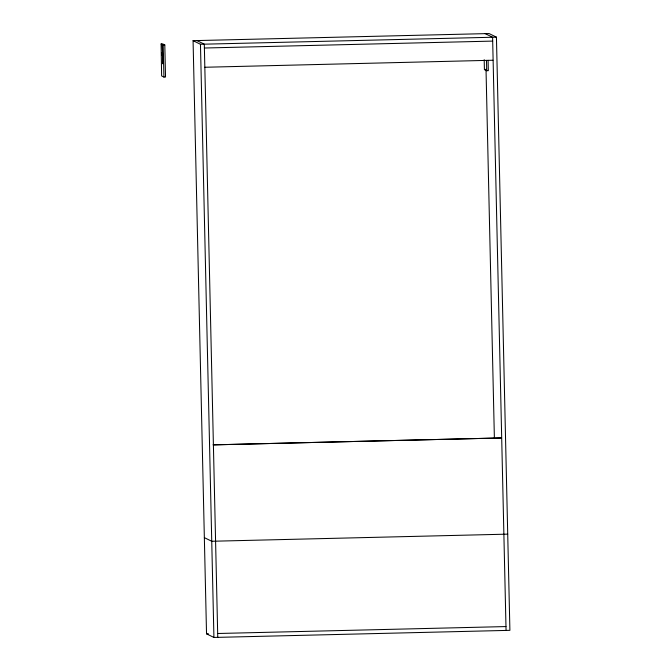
<?xml version="1.0" encoding="UTF-8"?>
<svg xmlns="http://www.w3.org/2000/svg" width="671" height="671" viewBox="0 0 671 671"><rect width="100%" height="100%" fill="white"/><g stroke="black" fill="none" stroke-linecap="round" stroke-linejoin="round"><path stroke-width="1.01" d="M193.072 40.663L489.05 33.55L496.439 37.157L509.901 630.337L213.923 637.45L206.534 633.843L193.072 40.663L200.461 44.269L496.439 37.157M161.099 43.967L162.701 43.925L164.806 44.949L165.527 77.014L163.925 77.056L161.627 75.932L161.099 43.967L163.204 44.991L164.806 44.949M163.95 44.538L162.273 44.538L162.793 63.812L162.348 44.58M204.395 48.018L492.682 41.099M484.194 59.727L484.42 69.591L486.022 69.549M484.42 69.591L486.718 70.715L488.32 70.673L488.085 60.331M507.721 534.141L211.742 541.262L204.353 537.639M217.681 633.499L505.968 626.571M206.534 633.843L208.455 633.793M485.208 33.642L492.598 37.249L506.06 630.43M492.925 60.239L204.831 67.259M196.922 40.57L204.303 44.177L217.765 637.358M486.483 60.373L486.718 70.715M486.014 69.214L494.393 438.549M200.461 44.269L213.923 637.45M163.204 44.991L163.925 77.056M161.87 52.959L161.971 55.173L161.87 52.959M501.497 437.945L213.202 444.865L501.497 437.945"/></g></svg>
